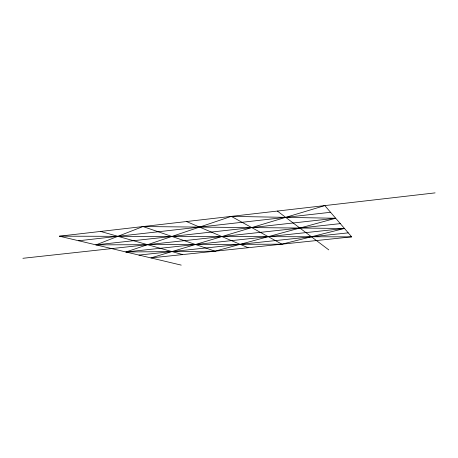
<?xml version="1.0" encoding="UTF-8"?>
<svg xmlns="http://www.w3.org/2000/svg" width="458" height="458" viewBox="0 0 458 458"><rect width="100%" height="100%" fill="white"/><g stroke="black" fill="none" stroke-linecap="round" stroke-linejoin="round"><path stroke-width="0.69" d="M95.98 244.875L142.953 226.555L344.468 228.462L281.928 244.177L95.98 244.875L335.697 218.26L215.048 251.184L125.927 251.986L231.279 216.376L335.697 218.26M181.225 265.119L59.397 236.185L435.1 192.881M78.65 240.759L330.561 212.289M22.9 258.295L340.305 223.624M125.927 251.986L344.468 228.462M138.951 255.077L348.246 232.859M351.687 236.86L150.888 257.911L324.808 205.596L351.687 236.86L59.397 236.185M100.6 231.439L182.639 254.585M142.953 226.555L215.048 251.184M186.492 221.535L248.139 247.715M231.279 216.376L281.928 244.177M277.365 211.064L328.77 249.868"/></g></svg>
